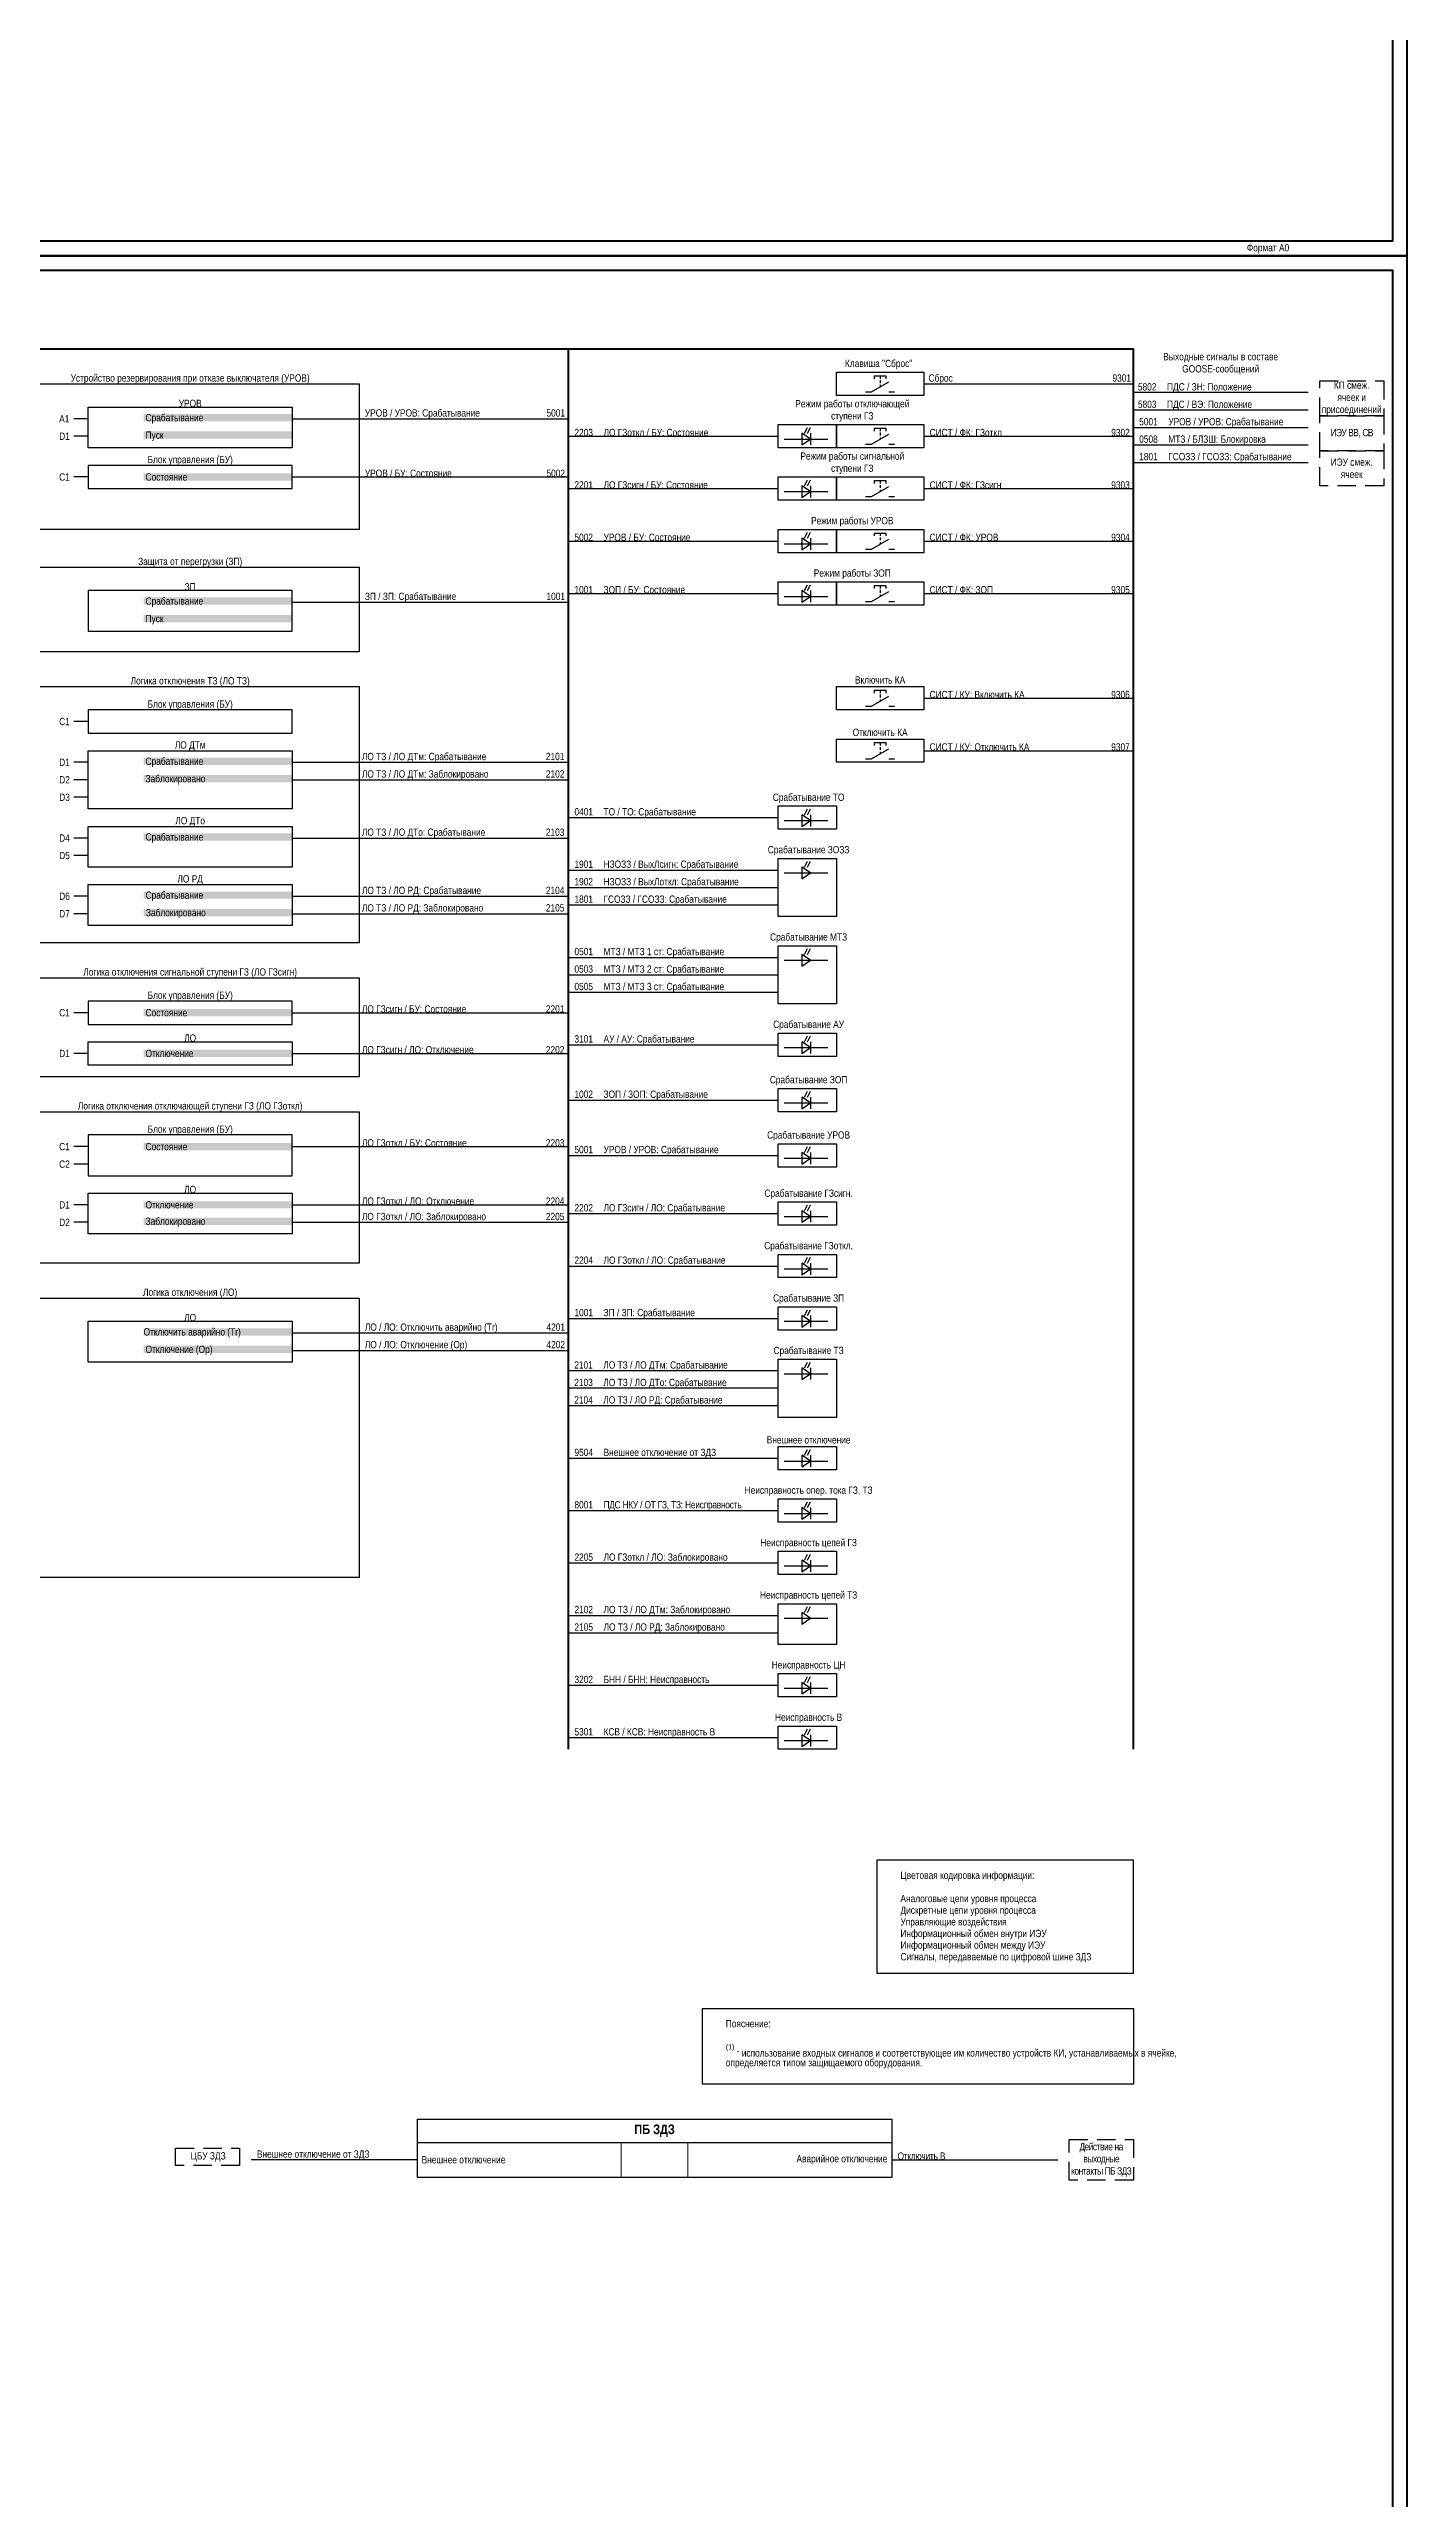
# Model space of a CAD drawing. Header units: millimetres. Extents: x 2179 to 12176, y -20554 to -12004.
# Drawn here: x 4406 to 4872, y -14596 to -13755 of the extents above; entities that cross this region are included whole.
import ezdxf
from ezdxf.enums import TextEntityAlignment as Align

# ---------------------------------------------------------------- set-up
doc = ezdxf.new("R2010")
doc.units = ezdxf.units.MM
doc.linetypes.add('HIDDEN2', pattern=[4.7625, 3.175, -1.5875])
doc.linetypes.add('штриховая2', pattern=[9.525, 6.35, -3.175])
for name, color, linetype, lineweight in [('GOOSE', 224, 'Continuous', 30), ('MMS', 190, 'Continuous', 30), ('Внутренняя шина', 4, 'Continuous', 70), ('Вход-Аналоги', 5, 'Continuous', 30), ('Дискретный сигнал', 37, 'Continuous', 25), ('Линии связи', 75, 'Continuous', 30), ('Основная', 7, 'Continuous', 30), ('Основная сплошная', 7, 'Continuous', 30), ('Сигналы внутр.', 13, 'Continuous', 30), ('Цепи внешние', 134, 'Continuous', 30)]:
    doc.layers.add(name, color=color, linetype=linetype, lineweight=lineweight)
doc.layers.add('Рамка внешняя', color=8, linetype='Continuous', lineweight=40, plot=False)
doc.styles.add('2.5_Gost_RD', font='ARIALN.TTF', dxfattribs={"height": 2.5})
doc.styles.add('Narrow', font='ARIALN.TTF')
doc.styles.add('Табл дан', font='ARIALN.TTF')
doc.styles.add('Табл загол', font='ARIALNB.TTF')

# ---------------------------------------------------------------- blocks, each defined once
blk = doc.blocks.new('*U15')
blk.add_lwpolyline([(0, 0), (1189, 0), (1189, 841), (0, 841)], close=True)
at = {"lineweight": 50}
blk.add_lwpolyline([(20, 836), (1184, 836), (1184, 5), (20, 5)], close=True, dxfattribs=at)
at = {"style": '2.5_Gost_RD', "flags": 8}
blk.add_attdef('ФОРМАТ', text='', height=2.5, dxfattribs=at).set_placement((1134, 4), align=Align.TOP_LEFT)
blk = doc.blocks.new('*T150')
at = {"layer": 'Основная', "color": 0, "linetype": 'ByBlock', "lineweight": -2, "transparency": 16777216}
for p, q in [((0, 0), (163, 0)), ((0, 0), (0, -8)), ((163, 0), (163, -8))]:
    blk.add_line(p, q, dxfattribs=at)
at = {"layer": 'Основная', "color": 0, "linetype": 'ByBlock', "lineweight": 30, "transparency": 16777216}
for p, q in [((0, -8), (163, -8)), ((0, -8), (0, -20)), ((163, -8), (163, -20)), ((0, -20), (163, -20))]:
    blk.add_line(p, q, dxfattribs=at)
at = {"layer": 'Основная', "color": 0, "linetype": 'ByBlock', "lineweight": 18, "transparency": 16777216}
for p, q in [((70, -8), (70, -20)), ((93, -8), (93, -20))]:
    blk.add_line(p, q, dxfattribs=at)
at = {"layer": 'Основная', "color": 0, "transparency": 16777216}
for s, insert, char_height, width, attachment_point, style in [('{\\C256;ПБ ЗДЗ}', (81.5, -4), 3.3, 160, 5, 'Табл загол'), ('Внешнее отключение', (1.5, -14), 2.5, 67, 4, 'Табл дан'), ('Аварийное отключение', (161.5, -14), 2.5, 67, 6, 'Табл дан')]:
    blk.add_mtext(s, dxfattribs=dict(at, insert=insert, char_height=char_height, width=width, attachment_point=attachment_point, style=style))

msp = doc.modelspace()

# ---------------------------------------------------------------- linework, layer by layer
at = {"layer": 'Внутренняя шина'}
for points in [[(4064, -13858), (4778, -13858)], [(4584, -14339), (4584, -13858)], [(4778, -14339), (4778, -13858)]]:
    msp.add_lwpolyline(points, dxfattribs=at)
at = {"layer": 'Линии связи'}
for points in [[(4706, -13870), (4778, -13870)], [(4838, -13873), (4778, -13873)], [(4489, -13882), (4584, -13882)], [(4838, -13879), (4778, -13879)], [(4584, -13888), (4656, -13888)], [(4706, -13888), (4778, -13888)], [(4778, -13885), (4838, -13885)], [(4778, -13891), (4838, -13891)], [(4778, -13897), (4838, -13897)], [(4489, -13902), (4584, -13902)], [(4584, -13906), (4656, -13906)], [(4706, -13906), (4778, -13906)], [(4584, -13924), (4656, -13924)], [(4706, -13924), (4778, -13924)], [(4584, -13942), (4656, -13942)], [(4706, -13942), (4778, -13942)], [(4489, -13945), (4584, -13945)], [(4706, -13978), (4778, -13978)], [(4489, -14000), (4584, -14000)], [(4706, -13996), (4778, -13996)], [(4489, -14006), (4584, -14006)], [(4584, -14019), (4656, -14019)], [(4489, -14026), (4584, -14026)], [(4584, -14037), (4656, -14037)], [(4584, -14043), (4656, -14043)], [(4489, -14046), (4584, -14046)], [(4489, -14052), (4584, -14052)], [(4584, -14049), (4656, -14049)], [(4584, -14067), (4656, -14067)], [(4584, -14073), (4656, -14073)], [(4489, -14086), (4584, -14086)], [(4584, -14079), (4656, -14079)], [(4489, -14100), (4584, -14100)], [(4584, -14097), (4656, -14097)], [(4584, -14116), (4656, -14116)], [(4489, -14132), (4584, -14132)], [(4584, -14135), (4656, -14135)], [(4489, -14152), (4584, -14152)], [(4489, -14158), (4584, -14158)], [(4584, -14155), (4656, -14155)], [(4584, -14173), (4656, -14173)], [(4489, -14196), (4584, -14196)], [(4584, -14191), (4656, -14191)], [(4489, -14202), (4584, -14202)], [(4656, -14209), (4584, -14209)], [(4656, -14215), (4584, -14215)], [(4656, -14221), (4584, -14221)], [(4584, -14239), (4656, -14239)], [(4584, -14257), (4656, -14257)], [(4584, -14275), (4656, -14275)], [(4584, -14293), (4656, -14293)], [(4584, -14299), (4656, -14299)], [(4584, -14317), (4656, -14317)], [(4584, -14335), (4656, -14335)], [(4532, -14480), (4475, -14480)], [(4695, -14480), (4752, -14480)]]:
    msp.add_lwpolyline(points, dxfattribs=at)
at = {"layer": 'Основная'}
for points in [[(4676, -13866), (4706, -13866), (4706, -13874), (4676, -13874)], [(4396, -13870), (4512, -13870), (4512, -13920), (4396, -13920)], [(4419, -13878), (4489, -13878), (4489, -13892), (4419, -13892)], [(4656, -13884), (4676, -13884), (4676, -13892), (4656, -13892)], [(4676, -13884), (4706, -13884), (4706, -13892), (4676, -13892)], [(4489, -13898), (4419, -13898), (4419, -13906), (4489, -13906)], [(4656, -13902), (4676, -13902), (4676, -13910), (4656, -13910)], [(4676, -13902), (4706, -13902), (4706, -13910), (4676, -13910)], [(4656, -13920), (4676, -13920), (4676, -13928), (4656, -13928)], [(4676, -13920), (4706, -13920), (4706, -13928), (4676, -13928)], [(4396, -13933), (4512, -13933), (4512, -13962), (4396, -13962)], [(4489, -13941), (4419, -13941), (4419, -13955), (4489, -13955)], [(4656, -13938), (4676, -13938), (4676, -13946), (4656, -13946)], [(4676, -13938), (4706, -13938), (4706, -13946), (4676, -13946)], [(4396, -13974), (4512, -13974), (4512, -14062), (4396, -14062)], [(4676, -13974), (4706, -13974), (4706, -13982), (4676, -13982)], [(4489, -13982), (4419, -13982), (4419, -13990), (4489, -13990)], [(4676, -13992), (4706, -13992), (4706, -14000), (4676, -14000)], [(4419, -13996), (4489, -13996), (4489, -14016), (4419, -14016)], [(4656, -14015), (4676, -14015), (4676, -14023), (4656, -14023)], [(4419, -14022), (4489, -14022), (4489, -14036), (4419, -14036)], [(4656, -14033), (4676, -14033), (4676, -14053), (4656, -14053)], [(4419, -14042), (4489, -14042), (4489, -14056), (4419, -14056)], [(4656, -14063), (4676, -14063), (4676, -14083), (4656, -14083)], [(4396, -14074), (4512, -14074), (4512, -14108), (4396, -14108)], [(4489, -14082), (4419, -14082), (4419, -14090), (4489, -14090)], [(4656, -14093), (4676, -14093), (4676, -14101), (4656, -14101)], [(4419, -14096), (4489, -14096), (4489, -14104), (4419, -14104)], [(4396, -14120), (4512, -14120), (4512, -14172), (4396, -14172)], [(4656, -14112), (4676, -14112), (4676, -14120), (4656, -14120)], [(4489, -14128), (4419, -14128), (4419, -14142), (4489, -14142)], [(4656, -14131), (4676, -14131), (4676, -14139), (4656, -14139)], [(4419, -14148), (4489, -14148), (4489, -14162), (4419, -14162)], [(4656, -14151), (4676, -14151), (4676, -14159), (4656, -14159)], [(4656, -14169), (4676, -14169), (4676, -14177), (4656, -14177)], [(4396, -14184), (4512, -14184), (4512, -14280), (4396, -14280)], [(4656, -14187), (4676, -14187), (4676, -14195), (4656, -14195)], [(4419, -14192), (4489, -14192), (4489, -14206), (4419, -14206)], [(4656, -14205), (4676, -14205), (4676, -14225), (4656, -14225)], [(4656, -14235), (4676, -14235), (4676, -14243), (4656, -14243)], [(4656, -14253), (4676, -14253), (4676, -14261), (4656, -14261)], [(4656, -14271), (4676, -14271), (4676, -14279), (4656, -14279)], [(4656, -14289), (4676, -14289), (4676, -14303), (4656, -14303)], [(4656, -14313), (4676, -14313), (4676, -14321), (4656, -14321)], [(4656, -14331), (4676, -14331), (4676, -14339), (4656, -14339)]]:
    msp.add_lwpolyline(points, close=True, dxfattribs=at)
for points in [[(4419, -13882), (4414, -13882)], [(4419, -13888), (4414, -13888)], [(4419, -13902), (4414, -13902)], [(4419, -13986), (4414, -13986)], [(4419, -14000), (4414, -14000)], [(4419, -14006), (4414, -14006)], [(4419, -14012), (4414, -14012)], [(4419, -14026), (4414, -14026)], [(4419, -14032), (4414, -14032)], [(4419, -14046), (4414, -14046)], [(4419, -14052), (4414, -14052)], [(4419, -14086), (4414, -14086)], [(4419, -14100), (4414, -14100)], [(4419, -14132), (4414, -14132)], [(4419, -14138), (4414, -14138)], [(4419, -14152), (4414, -14152)], [(4419, -14158), (4414, -14158)]]:
    msp.add_lwpolyline(points, dxfattribs=at)
at = {"layer": 'Основная сплошная', "color": 0}
for p, q in [((4689, -13867.25), (4691, -13867.25)), ((4691, -13867.25), (4693, -13867.25)), ((4686, -13872.75), (4688, -13872.75)), ((4688, -13872.75), (4694, -13869.32)), ((4694, -13872.75), (4696, -13872.75)), ((4686, -13890.75), (4688, -13890.75)), ((4688, -13890.75), (4694, -13887.32)), ((4689, -13885.25), (4691, -13885.25)), ((4691, -13885.25), (4693, -13885.25)), ((4694, -13890.75), (4696, -13890.75)), ((4686, -13908.75), (4688, -13908.75)), ((4688, -13908.75), (4694, -13905.32)), ((4689, -13903.25), (4691, -13903.25)), ((4691, -13903.25), (4693, -13903.25)), ((4694, -13908.75), (4696, -13908.75)), ((4686, -13926.75), (4688, -13926.75)), ((4688, -13926.75), (4694, -13923.32)), ((4689, -13921.25), (4691, -13921.25)), ((4691, -13921.25), (4693, -13921.25)), ((4694, -13926.75), (4696, -13926.75)), ((4688, -13944.75), (4694, -13941.32)), ((4689, -13939.25), (4691, -13939.25)), ((4691, -13939.25), (4693, -13939.25)), ((4686, -13944.75), (4688, -13944.75)), ((4694, -13944.75), (4696, -13944.75)), ((4689, -13975.25), (4691, -13975.25)), ((4691, -13975.25), (4693, -13975.25)), ((4686, -13980.75), (4688, -13980.75)), ((4688, -13980.75), (4694, -13977.32)), ((4694, -13980.75), (4696, -13980.75)), ((4689, -13993.25), (4691, -13993.25)), ((4691, -13993.25), (4693, -13993.25)), ((4686, -13998.75), (4688, -13998.75)), ((4688, -13998.75), (4694, -13995.32)), ((4694, -13998.75), (4696, -13998.75))]:
    msp.add_line(p, q, dxfattribs=at)
at = {"layer": 'Основная сплошная', "ltscale": 0.35}
for p, q in [((4689, -13867.25), (4689, -13868.25)), ((4691, -13867.25), (4691, -13868.25)), ((4693, -13867.25), (4693, -13868.25)), ((4691, -13868.75), (4691, -13869.75)), ((4689, -13885.25), (4689, -13886.25)), ((4691, -13885.25), (4691, -13886.25)), ((4691, -13886.75), (4691, -13887.75)), ((4693, -13885.25), (4693, -13886.25)), ((4689, -13903.25), (4689, -13904.25)), ((4691, -13903.25), (4691, -13904.25)), ((4691, -13904.75), (4691, -13905.75)), ((4693, -13903.25), (4693, -13904.25)), ((4689, -13921.25), (4689, -13922.25)), ((4691, -13921.25), (4691, -13922.25)), ((4691, -13922.75), (4691, -13923.75)), ((4693, -13921.25), (4693, -13922.25)), ((4689, -13939.25), (4689, -13940.25)), ((4691, -13939.25), (4691, -13940.25)), ((4691, -13940.75), (4691, -13941.75)), ((4693, -13939.25), (4693, -13940.25)), ((4689, -13975.25), (4689, -13976.25)), ((4691, -13975.25), (4691, -13976.25)), ((4691, -13976.75), (4691, -13977.75)), ((4693, -13975.25), (4693, -13976.25)), ((4689, -13993.25), (4689, -13994.25)), ((4691, -13993.25), (4691, -13994.25)), ((4693, -13993.25), (4693, -13994.25)), ((4691, -13994.75), (4691, -13995.75))]:
    msp.add_line(p, q, dxfattribs=at)
at = {"layer": 'Основная сплошная', "color": 0, "linetype": 'HIDDEN2', "ltscale": 0.5}
for p, q in [((4691, -13870.39), (4691, -13871.04)), ((4691, -13888.39), (4691, -13889.04)), ((4691, -13906.39), (4691, -13907.04)), ((4691, -13924.39), (4691, -13925.04)), ((4691, -13942.39), (4691, -13943.04)), ((4691, -13978.39), (4691, -13979.04)), ((4691, -13996.39), (4691, -13997.04))]:
    msp.add_line(p, q, dxfattribs=at)
at = {"layer": 'Основная сплошная', "linetype": 'штриховая2'}
for points in [[(4864, -13881), (4842, -13881), (4842, -13869), (4864, -13869)], [(4864, -13893), (4842, -13893), (4842, -13881), (4864, -13881)], [(4864, -13905), (4842, -13905), (4842, -13893), (4864, -13893)], [(4778, -14487), (4756, -14487), (4756, -14473), (4778, -14473)], [(4471, -14482), (4449, -14482), (4449, -14476), (4471, -14476)]]:
    msp.add_lwpolyline(points, close=True, dxfattribs=at)
at = {"layer": 'Основная сплошная'}
for points in [[(4658.06, -13889), (4673.06, -13889)], [(4664.06, -13887), (4664.06, -13891), (4667.06, -13889), (4664.06, -13887)], [(4665.06, -13887), (4666.06, -13885)], [(4666.06, -13887), (4667.06, -13885)], [(4667.06, -13887), (4667.06, -13891)], [(4658.06, -13907), (4673.06, -13907)], [(4664.06, -13905), (4664.06, -13909), (4667.06, -13907), (4664.06, -13905)], [(4665.06, -13905), (4666.06, -13903)], [(4666.06, -13905), (4667.06, -13903)], [(4667.06, -13905), (4667.06, -13909)], [(4658.06, -13925), (4673.06, -13925)], [(4664.06, -13923), (4664.06, -13927), (4667.06, -13925), (4664.06, -13923)], [(4665.06, -13923), (4666.06, -13921)], [(4666.06, -13923), (4667.06, -13921)], [(4667.06, -13923), (4667.06, -13927)], [(4658.06, -13943), (4673.06, -13943)], [(4664.06, -13941), (4664.06, -13945), (4667.06, -13943), (4664.06, -13941)], [(4665.06, -13941), (4666.06, -13939)], [(4666.06, -13941), (4667.06, -13939)], [(4667.06, -13941), (4667.06, -13945)], [(4664.06, -14018), (4664.06, -14022), (4667.06, -14020), (4664.06, -14018)], [(4665.06, -14018), (4666.06, -14016)], [(4666.06, -14018), (4667.06, -14016)], [(4667.06, -14018), (4667.06, -14022)], [(4658.06, -14020), (4673.06, -14020)], [(4664.06, -14036), (4664.06, -14040), (4667.06, -14038), (4664.06, -14036)], [(4665.06, -14036), (4666.06, -14034)], [(4666.06, -14036), (4667.06, -14034)], [(4658.06, -14038), (4673.06, -14038)], [(4658.06, -14068), (4673.06, -14068)], [(4664.06, -14066), (4664.06, -14070), (4667.06, -14068), (4664.06, -14066)], [(4665.06, -14066), (4666.06, -14064)], [(4666.06, -14066), (4667.06, -14064)], [(4665.06, -14096), (4666.06, -14094)], [(4666.06, -14096), (4667.06, -14094)], [(4658.06, -14098), (4673.06, -14098)], [(4664.06, -14096), (4664.06, -14100), (4667.06, -14098), (4664.06, -14096)], [(4667.06, -14096), (4667.06, -14100)], [(4658.06, -14117), (4673.06, -14117)], [(4664.06, -14115), (4664.06, -14119), (4667.06, -14117), (4664.06, -14115)], [(4665.06, -14115), (4666.06, -14113)], [(4666.06, -14115), (4667.06, -14113)], [(4667.06, -14115), (4667.06, -14119)], [(4658.06, -14136), (4673.06, -14136)], [(4664.06, -14134), (4664.06, -14138), (4667.06, -14136), (4664.06, -14134)], [(4665.06, -14134), (4666.06, -14132)], [(4666.06, -14134), (4667.06, -14132)], [(4667.06, -14134), (4667.06, -14138)], [(4664.06, -14154), (4664.06, -14158), (4667.06, -14156), (4664.06, -14154)], [(4665.06, -14154), (4666.06, -14152)], [(4666.06, -14154), (4667.06, -14152)], [(4667.06, -14154), (4667.06, -14158)], [(4658.06, -14156), (4673.06, -14156)], [(4665.06, -14172), (4666.06, -14170)], [(4666.06, -14172), (4667.06, -14170)], [(4658.06, -14174), (4673.06, -14174)], [(4664.06, -14172), (4664.06, -14176), (4667.06, -14174), (4664.06, -14172)], [(4667.06, -14172), (4667.06, -14176)], [(4658.06, -14192), (4673.06, -14192)], [(4664.06, -14190), (4664.06, -14194), (4667.06, -14192), (4664.06, -14190)], [(4665.06, -14190), (4666.06, -14188)], [(4666.06, -14190), (4667.06, -14188)], [(4667.06, -14190), (4667.06, -14194)], [(4658.06, -14210), (4673.06, -14210)], [(4664.06, -14208), (4664.06, -14212), (4667.06, -14210), (4664.06, -14208)], [(4665.06, -14208), (4666.06, -14206)], [(4666.06, -14208), (4667.06, -14206)], [(4667.06, -14208), (4667.06, -14212)], [(4664.06, -14238), (4664.06, -14242), (4667.06, -14240), (4664.06, -14238)], [(4665.06, -14238), (4666.06, -14236)], [(4666.06, -14238), (4667.06, -14236)], [(4667.06, -14238), (4667.06, -14242)], [(4658.06, -14240), (4673.06, -14240)], [(4665.06, -14256), (4666.06, -14254)], [(4666.06, -14256), (4667.06, -14254)], [(4658.06, -14258), (4673.06, -14258)], [(4664.06, -14256), (4664.06, -14260), (4667.06, -14258), (4664.06, -14256)], [(4667.06, -14256), (4667.06, -14260)], [(4658.06, -14276), (4673.06, -14276)], [(4664.06, -14274), (4664.06, -14278), (4667.06, -14276), (4664.06, -14274)], [(4665.06, -14274), (4666.06, -14272)], [(4666.06, -14274), (4667.06, -14272)], [(4667.06, -14274), (4667.06, -14278)], [(4658.06, -14294), (4673.06, -14294)], [(4664.06, -14292), (4664.06, -14296), (4667.06, -14294), (4664.06, -14292)], [(4665.06, -14292), (4666.06, -14290)], [(4666.06, -14292), (4667.06, -14290)], [(4658.06, -14318), (4673.06, -14318)], [(4664.06, -14316), (4664.06, -14320), (4667.06, -14318), (4664.06, -14316)], [(4665.06, -14316), (4666.06, -14314)], [(4666.06, -14316), (4667.06, -14314)], [(4667.06, -14316), (4667.06, -14320)], [(4658.06, -14336), (4673.06, -14336)], [(4664.06, -14334), (4664.06, -14338), (4667.06, -14336), (4664.06, -14334)], [(4665.06, -14334), (4666.06, -14332)], [(4666.06, -14334), (4667.06, -14332)], [(4667.06, -14334), (4667.06, -14338)]]:
    msp.add_lwpolyline(points, dxfattribs=at)
for points in [[(4665.56, -13886, 0.5, 0, 0), (4666.06, -13885, 0, 0, 0)], [(4666.56, -13886, 0.5, 0, 0), (4667.06, -13885, 0, 0, 0)], [(4665.56, -13904, 0.5, 0, 0), (4666.06, -13903, 0, 0, 0)], [(4666.56, -13904, 0.5, 0, 0), (4667.06, -13903, 0, 0, 0)], [(4665.56, -13922, 0.5, 0, 0), (4666.06, -13921, 0, 0, 0)], [(4666.56, -13922, 0.5, 0, 0), (4667.06, -13921, 0, 0, 0)], [(4665.56, -13940, 0.5, 0, 0), (4666.06, -13939, 0, 0, 0)], [(4666.56, -13940, 0.5, 0, 0), (4667.06, -13939, 0, 0, 0)], [(4665.56, -14017, 0.5, 0, 0), (4666.06, -14016, 0, 0, 0)], [(4666.56, -14017, 0.5, 0, 0), (4667.06, -14016, 0, 0, 0)], [(4665.56, -14035, 0.5, 0, 0), (4666.06, -14034, 0, 0, 0)], [(4666.56, -14035, 0.5, 0, 0), (4667.06, -14034, 0, 0, 0)], [(4665.56, -14065, 0.5, 0, 0), (4666.06, -14064, 0, 0, 0)], [(4666.56, -14065, 0.5, 0, 0), (4667.06, -14064, 0, 0, 0)], [(4665.56, -14095, 0.5, 0, 0), (4666.06, -14094, 0, 0, 0)], [(4666.56, -14095, 0.5, 0, 0), (4667.06, -14094, 0, 0, 0)], [(4665.56, -14114, 0.5, 0, 0), (4666.06, -14113, 0, 0, 0)], [(4666.56, -14114, 0.5, 0, 0), (4667.06, -14113, 0, 0, 0)], [(4665.56, -14133, 0.5, 0, 0), (4666.06, -14132, 0, 0, 0)], [(4666.56, -14133, 0.5, 0, 0), (4667.06, -14132, 0, 0, 0)], [(4665.56, -14153, 0.5, 0, 0), (4666.06, -14152, 0, 0, 0)], [(4666.56, -14153, 0.5, 0, 0), (4667.06, -14152, 0, 0, 0)], [(4665.56, -14171, 0.5, 0, 0), (4666.06, -14170, 0, 0, 0)], [(4666.56, -14171, 0.5, 0, 0), (4667.06, -14170, 0, 0, 0)], [(4665.56, -14189, 0.5, 0, 0), (4666.06, -14188, 0, 0, 0)], [(4666.56, -14189, 0.5, 0, 0), (4667.06, -14188, 0, 0, 0)], [(4665.56, -14207, 0.5, 0, 0), (4666.06, -14206, 0, 0, 0)], [(4666.56, -14207, 0.5, 0, 0), (4667.06, -14206, 0, 0, 0)], [(4665.56, -14237, 0.5, 0, 0), (4666.06, -14236, 0, 0, 0)], [(4666.56, -14237, 0.5, 0, 0), (4667.06, -14236, 0, 0, 0)], [(4665.56, -14255, 0.5, 0, 0), (4666.06, -14254, 0, 0, 0)], [(4666.56, -14255, 0.5, 0, 0), (4667.06, -14254, 0, 0, 0)], [(4665.56, -14273, 0.5, 0, 0), (4666.06, -14272, 0, 0, 0)], [(4666.56, -14273, 0.5, 0, 0), (4667.06, -14272, 0, 0, 0)], [(4665.56, -14291, 0.5, 0, 0), (4666.06, -14290, 0, 0, 0)], [(4666.56, -14291, 0.5, 0, 0), (4667.06, -14290, 0, 0, 0)], [(4665.56, -14315, 0.5, 0, 0), (4666.06, -14314, 0, 0, 0)], [(4666.56, -14315, 0.5, 0, 0), (4667.06, -14314, 0, 0, 0)], [(4665.56, -14333, 0.5, 0, 0), (4666.06, -14332, 0, 0, 0)], [(4666.56, -14333, 0.5, 0, 0), (4667.06, -14332, 0, 0, 0)]]:
    msp.add_lwpolyline(points, format="xyseb", dxfattribs=at)
at = {"layer": 'Основная сплошная', "ltscale": 0.3}
msp.add_lwpolyline([(4690, -14377), (4777.95, -14377), (4777.95, -14416), (4690, -14416)], close=True, dxfattribs=at)
at = {"layer": 'Основная сплошная'}
msp.add_lwpolyline([(4630, -14428), (4778, -14428), (4778, -14454), (4630, -14454)], close=True, dxfattribs=at)

# ---------------------------------------------------------------- block references
msp.add_blockref('*T150', (4532, -14466))
at = {"layer": 'Рамка внешняя'}
msp.add_blockref('*U15', (3683, -13826), dxfattribs=at).add_auto_attribs({'ФОРМАТ': 'Формат А0'})
msp.add_blockref('*U15', (3683, -14667), dxfattribs=at)

# ---------------------------------------------------------------- texts
at = {"layer": 'GOOSE', "char_height": 2.5}
for s, insert, width, attachment_point, style in [('5802^IПДС / ЗН: Положение', (4779.57, -13873), 58.43, 7, 'Табл дан'), ('5803^IПДС / ВЭ: Положение', (4779.57, -13879), 58.43, 7, 'Табл дан'), ('5001^IУРОВ / УРОВ: Срабатывание', (4780, -13885), 58, 7, 'Табл дан'), ('0508^IМТЗ / БЛЗШ: Блокировка', (4780, -13891), 58, 7, 'Табл дан'), ('1801^IГСОЗЗ / ГСОЗЗ: Срабатывание', (4780, -13897), 58, 7, 'Табл дан'), ('9504^IВнешнее отключение от ЗДЗ', (4586, -14239), 70, 7, 'Narrow'), ('\\A1;Информационный обмен между ИЭУ', (4698, -14405), 72, 1, 'Табл дан')]:
    msp.add_mtext(s, dxfattribs=dict(at, insert=insert, width=width, attachment_point=attachment_point, style=style))
at = {"layer": 'MMS', "char_height": 2.5}
for s, insert, width, attachment_point, style in [('Сброс^I^I^I^I^I   ^I    9301^I', (4707.64, -13870), 70.3562, 7, 'Narrow'), ('\\pt30,40,50,60,70;СИСТ / ФК: ГЗоткл^I^I   ^I^I   9302^I', (4708, -13888.01), 70, 7, 'Narrow'), ('СИСТ / ФК: ГЗсигн^I^I   ^I^I   9303^I', (4708, -13906.01), 70, 7, 'Narrow'), ('СИСТ / ФК: УРОВ^I^I^I^I   9304', (4708, -13924.01), 70, 7, 'Narrow'), ('СИСТ / ФК: ЗОП^I^I^I^I   9305^I', (4708, -13942.01), 70, 7, 'Narrow'), ('СИСТ / КУ: Включить КА^I^I^I   9306', (4708, -13978.01), 70, 7, 'Narrow'), ('СИСТ / КУ: Отключить КА^I^I^I   9307', (4708, -13996.01), 70, 7, 'Narrow'), ('\\A1;Управляющие воздействия', (4698, -14397), 72, 1, 'Табл дан')]:
    msp.add_mtext(s, dxfattribs=dict(at, insert=insert, width=width, attachment_point=attachment_point, style=style))
at = {"layer": 'Вход-Аналоги', "insert": (4698, -14389), "char_height": 2.5, "width": 72, "attachment_point": 1, "style": 'Табл дан'}
msp.add_mtext('\\A1;Аналоговые цепи уровня процесса', dxfattribs=at)
at = {"layer": 'Дискретный сигнал', "char_height": 2.5}
for s, insert, width, attachment_point, style in [('\\A1;Сигналы, передаваемые по цифровой шине ЗДЗ', (4698, -14409), 72, 1, 'Табл дан'), ('Внешнее отключение от ЗДЗ', (4476.93, -14480), 55.0735, 7, 'Narrow')]:
    msp.add_mtext(s, dxfattribs=dict(at, insert=insert, width=width, attachment_point=attachment_point, style=style))
at = {"layer": 'Основная', "style": 'Табл дан'}
for s, p in [('A1', (4409, -13882)), ('D1', (4409, -13888)), ('C1', (4409, -13902)), ('C1', (4409, -13986)), ('D1', (4409, -14000)), ('D2', (4409, -14006)), ('D3', (4409, -14012)), ('D4', (4409, -14026)), ('D5', (4409, -14032)), ('D6', (4409, -14046)), ('D7', (4409, -14052)), ('C1', (4409, -14086)), ('D1', (4409, -14100)), ('C1', (4409, -14132)), ('C2', (4409, -14138)), ('D1', (4409, -14152)), ('D2', (4409, -14158))]:
    msp.add_text(s, height=2.5, dxfattribs=at).set_placement(p, align=Align.MIDDLE_LEFT)
at = {"layer": 'Основная', "char_height": 2.5}
for s, insert, width, attachment_point, style in [('\\pt55;Выходные сигналы в составе GOOSE-сообщений', (4808, -13866.81), 60, 8, 'Narrow'), ('Устройство резервирования при отказе выключателя (УРОВ)', (4454, -13870), 116, 8, 'Narrow'), ('Клавиша "Сброс"', (4690.5, -13865), 29, 8, 'Narrow'), ('УРОВ', (4454, -13878), 70, 8, 'Narrow'), ('Режим работы отключающей ступени ГЗ', (4681.44, -13883), 45, 8, 'Narrow'), ('\\A1;Блок управления (БУ)', (4454, -13898), 70, 8, 'Narrow'), ('Режим работы сигнальной ступени ГЗ', (4681.44, -13901), 45, 8, 'Narrow'), ('Режим работы УРОВ', (4681.44, -13919), 45, 8, 'Narrow'), ('Защита от перегрузки (ЗП)', (4454, -13933), 116, 8, 'Narrow'), ('Режим работы ЗОП', (4681.44, -13937), 45, 8, 'Narrow'), ('\\A1;ЗП', (4454, -13941), 70, 8, 'Narrow'), ('Логика отключения ТЗ (ЛО ТЗ)', (4454, -13974), 116, 8, 'Narrow'), ('Включить КА', (4691, -13973), 45, 8, 'Narrow'), ('\\A1;Блок управления (БУ)', (4454, -13982), 70, 8, 'Narrow'), ('\\A1;\\pt35;ЛО ДТм', (4454, -13996), 70, 8, 'Narrow'), ('Отключить КА', (4691, -13991), 45, 8, 'Narrow'), ('Срабатывание ТО', (4666.44, -14014), 45, 8, 'Narrow'), ('\\A1;\\pt35;ЛО ДТо', (4454, -14022), 70, 8, 'Narrow'), ('Срабатывание ЗОЗЗ', (4666.44, -14032), 45, 8, 'Narrow'), ('\\A1;\\pt35;ЛО РД', (4454, -14042), 70, 8, 'Narrow'), ('Срабатывание МТЗ', (4666.44, -14062), 45, 8, 'Narrow'), ('Логика отключения сигнальной ступени ГЗ (ЛО ГЗсигн)', (4454, -14074), 116, 8, 'Narrow'), ('\\A1;Блок управления (БУ)', (4454, -14082), 70, 8, 'Narrow'), ('\\A1;\\pt35;ЛО', (4454, -14096), 70, 8, 'Narrow'), ('Срабатывание АУ', (4666.44, -14092), 45, 8, 'Narrow'), ('Срабатывание ЗОП', (4666.44, -14111), 45, 8, 'Narrow'), ('Логика отключения отключающей ступени ГЗ (ЛО ГЗоткл)', (4454, -14120), 116, 8, 'Narrow'), ('\\A1;Блок управления (БУ)', (4454, -14128), 70, 8, 'Narrow'), ('Срабатывание УРОВ', (4666.44, -14130), 45, 8, 'Narrow'), ('\\A1;\\pt35;ЛО', (4454, -14148), 70, 8, 'Narrow'), ('Срабатывание ГЗсигн.', (4666.44, -14150), 45, 8, 'Narrow'), ('Срабатывание ГЗоткл.', (4666.44, -14168), 45, 8, 'Narrow'), ('Логика отключения (ЛО)', (4454, -14184), 116, 8, 'Narrow'), ('Срабатывание ЗП', (4666.44, -14186), 45, 8, 'Narrow'), ('ЛО', (4454, -14192), 70, 8, 'Narrow'), ('Срабатывание ТЗ', (4666.44, -14204), 45, 8, 'Narrow'), ('Внешнее отключение', (4666.44, -14234), 45, 8, 'Narrow'), ('Неисправность опер. тока ГЗ, ТЗ', (4666.44, -14252), 45, 8, 'Narrow'), ('Неисправность цепей ГЗ', (4666.44, -14270), 45, 8, 'Narrow'), ('Неисправность цепей ТЗ', (4666.44, -14288), 45, 8, 'Narrow'), ('Неисправность ЦН', (4666.44, -14312), 45, 8, 'Narrow'), ('Неисправность В', (4666.44, -14330), 45, 8, 'Narrow'), ('\\A1;Цветовая кодировка информации:', (4698, -14381), 132, 1, 'Табл дан'), ('\\A1;Пояснение:\\P\\P{\\H0.7x;\\S(1)^ ;\\H1.42857x; - \\A0;\\H1x;использование входных сигналов и соответствующее им количество устройств КИ, устанавливаемых в ячейке, определяется типом защищаемого оборудования.  }', (4638, -14432), 132, 1, 'Табл дан'), ('\\pi5.16439;ЦБУ ЗДЗ', (4449, -14479), 22, 4, 'Narrow'), ('\\pi3.48039;{\\T0.9;Действие на \\P\\pi4.83697;выходные \\P\\pi0.61886;контакты ПБ ЗДЗ}', (4756, -14480), 22, 4, 'Narrow')]:
    msp.add_mtext(s, dxfattribs=dict(at, insert=insert, width=width, attachment_point=attachment_point, style=style))
at = {"layer": 'Основная', "char_height": 2.5, "width": 51, "attachment_point": 4, "style": 'Narrow', "bg_fill": 1, "box_fill_scale": 1, "bg_fill_color": 9, "bg_fill_transparency": 0}
for s, insert in [('\\pl0.67568;Срабатывание', (4438, -13882)), ('\\pl0.67568;Пуск', (4438, -13888)), ('\\pl0.67568;Состояние', (4438, -13902)), ('\\pl0.67568;Срабатывание', (4438, -13945)), ('\\pl0.67568;Пуск', (4438, -13951)), ('\\pl0.67568;Срабатывание', (4438, -14000)), ('\\pl0.67568;Заблокировано', (4438, -14006)), ('\\pl0.67568;Срабатывание', (4438, -14026)), ('\\pl0.67568;Срабатывание', (4438, -14046)), (' Заблокировано', (4438, -14052)), ('\\pl0.67568;Состояние', (4438, -14086)), ('\\pl0.67568;Отключение', (4438, -14100)), ('\\pl0.67568;Состояние', (4438, -14132)), ('\\pl0.67568;Отключение', (4438, -14152)), ('\\pl0.67568;Заблокировано', (4438, -14158)), ('Отключить аварийно (Tr)', (4438, -14196)), ('\\pl0.67568;Отключение (Op)', (4438, -14202))]:
    msp.add_mtext(s, dxfattribs=dict(at, insert=insert))
at = {"layer": 'Основная сплошная', "char_height": 2.5, "width": 22, "attachment_point": 5, "style": 'Narrow'}
for s, insert in [('\\pt55;КП смеж. ^Jячеек и присоединений', (4853, -13875)), ('\\pt55;{\\T0.9;ИЭУ ВВ, СВ}', (4853, -13887)), ('\\pt55;ИЭУ смеж. ^Jячеек', (4853, -13899))]:
    msp.add_mtext(s, dxfattribs=dict(at, insert=insert))
at = {"layer": 'Сигналы внутр.', "char_height": 2.5}
for s, insert, width, attachment_point, style in [('УРОВ / УРОВ: Срабатывание^I^I^I   5001^I', (4514, -13882), 70, 7, 'Табл дан'), ('2203^IЛО ГЗоткл / БУ: Состояние^I', (4586, -13888), 70, 7, 'Narrow'), ('УРОВ / БУ: Состояние^I^I^I   ^I   5002^I', (4514, -13902), 70, 7, 'Табл дан'), ('2201^IЛО ГЗсигн / БУ: Состояние', (4586, -13906), 48, 7, 'Narrow'), ('5002^IУРОВ / БУ: Состояние^I', (4586, -13924), 48, 7, 'Narrow'), ('ЗП / ЗП: Срабатывание^I^I^I   1001^I', (4514, -13945), 70, 7, 'Табл дан'), ('1001^IЗОП / БУ: Состояние^I', (4586, -13942), 48, 7, 'Narrow'), ('\\pt50,60;ЛО ТЗ / {\\A1;ЛО ДТм: Срабатывание^I^I    2101}', (4513, -14000), 71, 7, 'Табл дан'), ('ЛО ТЗ / {\\A1;ЛО ДТм: Заблокировано^I^I    2102}', (4513, -14006), 71, 7, 'Табл дан'), ('\\pt10;0401^IТО / ТО: Срабатывание', (4586, -14019), 48, 7, 'Narrow'), ('\\pt50,60;ЛО ТЗ / {\\A1;ЛО ДТо: Срабатывание^I^I    2103}', (4513, -14026), 71, 7, 'Табл дан'), ('\\A1;1901^IНЗОЗЗ / ВыхЛсигн: Срабатывание', (4586, -14037), 70, 7, 'Narrow'), ('\\pt50,60;ЛО ТЗ / {\\A1;ЛО РД: Срабатывание^I^I    2104}', (4513, -14046), 71, 7, 'Табл дан'), ('\\A1;1902^IНЗОЗЗ / ВыхЛоткл: Срабатывание', (4586, -14043), 70, 7, 'Narrow'), ('ЛО ТЗ / {\\A1;ЛО РД: }Заблокировано^I^I    2105', (4513, -14052), 71, 7, 'Табл дан'), ('1801^IГСОЗЗ / ГСОЗЗ: Срабатывание', (4586, -14049), 70, 7, 'Narrow'), ('0501^IМТЗ / {\\A1;МТЗ 1 ст: Срабатывание}', (4586, -14067), 70, 7, 'Narrow'), ('0503^IМТЗ / {\\A1;МТЗ 2 ст: Срабатывание}', (4586, -14073), 70, 7, 'Narrow'), ('0505^IМТЗ / {\\A1;МТЗ 3 ст: Срабатывание}', (4586, -14079), 70, 7, 'Narrow'), ('ЛО ГЗсигн / БУ: Состояние^I^I^I    2201', (4513, -14086), 71, 7, 'Табл дан'), ('3101^IАУ / АУ: Срабатывание', (4586, -14097), 48, 7, 'Narrow'), ('ЛО ГЗсигн / ЛО: Отключение^I^I    ^I    2202', (4513, -14100), 71, 7, 'Табл дан'), ('1002^IЗОП / ЗОП: Срабатывание', (4586, -14116), 48, 7, 'Narrow'), ('ЛО ГЗоткл / БУ: Состояние^I^I^I    2203', (4513, -14132), 71, 7, 'Табл дан'), ('5001^IУРОВ / УРОВ: Срабатывание', (4586, -14135), 70, 7, 'Narrow'), ('ЛО ГЗоткл / ЛО: Отключение^I^I    ^I    2204', (4513, -14152), 71, 7, 'Табл дан'), ('2202^IЛО ГЗсигн / ЛО: Срабатывание', (4586, -14155), 70, 7, 'Narrow'), ('ЛО ГЗоткл / ЛО: Заблокировано^I^I    2205', (4513, -14158), 71, 7, 'Табл дан'), ('2204^IЛО ГЗоткл / ЛО: Срабатывание', (4586, -14173), 70, 7, 'Narrow'), ('1001^IЗП / ЗП: Срабатывание', (4586, -14191), 48, 7, 'Narrow'), ('ЛО / ЛО: Отключить аварийно (Tr)^I^I   4201^I', (4514, -14196), 70, 7, 'Табл дан'), ('ЛО / ЛО: Отключение (Op)^I^I^I   4202^I', (4514, -14202), 70, 7, 'Табл дан'), ('2101^IЛО ТЗ / {\\A1;ЛО ДТм: Срабатывание}', (4585.93, -14209), 70.0735, 7, 'Narrow'), ('2103^IЛО ТЗ / {\\A1;ЛО ДТо: Срабатывание}', (4585.93, -14215), 70.0735, 7, 'Narrow'), ('2104^IЛО ТЗ / {\\A1;ЛО РД: Срабатывание}', (4585.93, -14221), 70.0735, 7, 'Narrow'), ('8001^I{\\T0.95;ПДС НКУ / ОТ ГЗ, ТЗ: Неисправность}', (4586, -14257), 70, 7, 'Narrow'), ('2205^IЛО ГЗоткл / ЛО: Заблокировано', (4586, -14275), 70, 7, 'Narrow'), ('2102^IЛО ТЗ / {\\A1;ЛО ДТм: Заблокировано}', (4586, -14293), 70, 7, 'Narrow'), ('2105^IЛО ТЗ / {\\A1;ЛО РД: }Заблокировано', (4586, -14299), 70, 7, 'Narrow'), ('3202^IБНН / БНН: Неисправность', (4586, -14317), 70, 7, 'Narrow'), ('5301^IКСВ / КСВ: Неисправность В^I', (4586, -14335), 70, 7, 'Narrow'), ('\\A1;Информационный обмен внутри ИЭУ', (4698, -14401), 72, 1, 'Табл дан')]:
    msp.add_mtext(s, dxfattribs=dict(at, insert=insert, width=width, attachment_point=attachment_point, style=style))
at = {"layer": 'Цепи внешние', "char_height": 2.5, "style": 'Табл дан'}
for s, insert, width, attachment_point in [('\\A1;Дискретные цепи уровня процесса', (4698, -14393), 78, 1), ('{\\T0.95;Отключить В}', (4697, -14480), 49.957, 7)]:
    msp.add_mtext(s, dxfattribs=dict(at, insert=insert, width=width, attachment_point=attachment_point))

doc.saveas('drawing.dxf')
